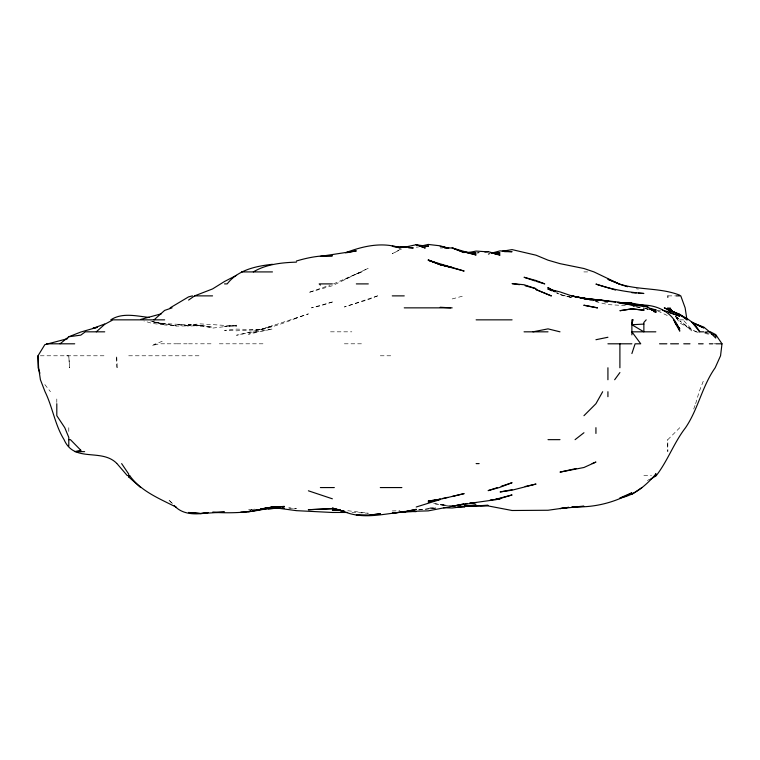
<?xml version="1.0" encoding="UTF-8"?>
<svg xmlns="http://www.w3.org/2000/svg" width="760" height="760" viewBox="0 0 760 760"><rect width="100%" height="100%" fill="white"/><g stroke="black" fill="none" stroke-linecap="round" stroke-linejoin="round"><path stroke-width="0.57" stroke-dasharray="3.8 2.85" d="M695.637 403.712L699.172 391.723L703.769 379.895M693.709 409.013L695.257 404.766M679.801 427.671L667.822 439.651L667.822 451.63L667.508 439.651M647.425 480.681L649.202 479.408M164.635 343.805L159.125 343.805L152.655 345.42L155.382 343.805M152.655 345.42L164.635 340.147M400.928 249.005L392.264 253.745L401.594 249.005M344.346 279.604L368.305 268.261L332.367 285.722L308.398 292.591L330.182 285.057M333.516 283.898L356.326 273.856L362.425 271.918L356.326 273.847M296.419 318.079C277.238 326.135 256.937 331.408 236.512 335.226L260.481 329.526L272.46 325.784L260.481 329.631L236.512 330.819L224.532 330.391L236.512 329.108L260.481 329.707L308.398 313.88L291.441 319.846M490.295 253.517L488.11 254.106L490.295 253.897M452.171 298.937L463.685 295.877M435.831 508.022L417.316 510.055L435.831 508.05L428.212 508.126L435.831 507.794M255.027 509.143L248.501 509.618L251.769 509.551M416.224 247.161L418.409 247.019M392.264 510.919L399.893 510.767M351.966 512.373L368.305 513.209L346.474 510.558M440.192 247.959L442.558 247.959M583.841 271.918L589.522 271.918M668.068 295.877L675.108 295.877M679.801 319.846L683.905 319.846M330.514 331.825L351.87 331.825M704.871 331.825L707.075 331.825M167.162 343.805L176.614 343.805M176.994 343.805L187.083 343.805M188.594 343.805L197.457 343.805M200.573 343.805L212.553 343.805M219.288 343.805L264.908 343.805M344.346 343.805L364.04 343.805M713.792 343.805L715.749 343.805M40.328 355.784L104.728 355.784M128.687 355.784L199.395 355.784M380.285 355.784L392.264 355.784M643.862 475.589L651.491 475.589M288.8 508.05L296.419 508.544L288.8 507.851M625.347 305.596L607.924 304.608L589.408 300.086M452.171 505.505L440.192 504.792L432.563 503.528M595.935 301.387L598.12 301.568M604.656 302.119L607.924 302.394M66.756 355.784L68.789 355.955L69.578 367.764L68.789 355.955M446.728 505.428L440.192 504.792L446.728 506.094M433.656 503.453L447.811 505.343M636.244 288.762L638.419 289.066M698.288 332.348L691.79 330.913L679.801 320.872L691.79 329.716L679.801 322.915L675.564 316.844M656.934 310.337L661.285 311.068M636.5 306.85L642.267 307.857M636.3 306.888L641.82 307.857M704.852 333.44L709.213 334.324M571.976 297.625L559.996 294.566L557.004 292.847L559.996 294.557L571.976 297.445L563.739 295.877L556.006 292.742M644.955 308.417L648.223 309.272M707.038 332.927L704.852 332.329L709.213 333.792M644.955 308.17L648.223 309.101M150.67 320.986L164.635 324.966L176.614 325.888L152.655 321.86C172.434 325.688 192.821 323.095 212.553 327.227L188.594 325.137L200.573 325.517L188.594 326.087L176.614 324.387L188.594 325.907L176.614 326.049L152.655 321.556L164.635 324.748L152.655 323.551L143.934 320.967M704.852 332.291L709.213 333.64M644.955 308.265L648.223 309.491M696.644 331.825L691.79 329.565L683.088 319.846M657.837 311.011L667.822 315.742M675.45 316.074L679.687 319.846L677.312 317.442M172.491 503.471L168.378 499.558L172.491 503.747M675.241 316.416L678.205 319.846L675.621 316.16M44.821 384.541L50.474 391.723M68.789 427.671L68.789 433.115M56.8 398.962L56.8 402.524M377.568 295.877L368.305 299.611L344.346 306.974L377.568 295.877M332.367 301.995L320.378 305.872L311.448 307.857L332.367 301.995M256.424 331.825L248.501 334.21L272.46 328.976L256.424 331.825M479.398 252.672L477.223 252.947L479.398 252.748M236.512 325.223L212.553 328.111L200.573 325.337L188.594 324.757L200.573 323.893L236.512 326.125L224.532 326.325L236.512 325.223M117.278 367.764L116.707 367.194L116.707 355.784L117.278 367.764"/><path stroke-width="1.14" d="M710.381 331.825L715.749 334.609L722 343.805L720.547 355.784L715.179 367.764C702.126 386.166 698.202 409.07 685.577 427.671C673.977 442.577 667.822 460.712 656.288 475.589L654.54 475.589C645.288 485.982 634.02 495.51 619.903 497.981L631.883 492.803C613.595 503.015 592.933 507.956 571.976 506.739L577.419 506.531M631.883 353.562L635.113 343.805L640.746 343.805L631.883 331.825L655.842 331.825M602.67 391.723L595.935 403.712L583.956 415.691M116.707 463.324C101.127 447.792 74.243 463.277 64.078 439.651C54.9 424.887 52.668 407.255 45.049 391.723L40.413 379.743L38.627 367.764L38 355.784L44.821 344.669L67.697 338.637M614.659 379.743L619.903 372.571M140.666 487.568L128.687 476.919L129.666 475.589C141.103 491.511 159.799 498.712 176.614 507.395M654.54 475.589L655.842 473.841L656.288 475.589M646.2 319.846L643.862 322.449L643.862 331.825L631.883 324.738L631.883 334.875M272.46 264.29C255.797 266.18 238.079 269.857 227.183 283.898L224.532 283.898M96.311 331.825L104.728 324.301L113.002 319.846L164.635 319.846M154.071 319.846L164.635 310.403L172.083 307.857M60.059 343.805L68.789 336.765L80.769 332.044L97.099 327.332M575.082 439.651L583.956 432.725M188.594 300.067L194.598 295.877L212.553 288.933L224.532 281.485L236.512 275.32M631.883 494.351L641.962 487.568M170.126 307.857L188.594 296.865L192.47 295.877M649.857 479.617L655.842 475.998L655.842 473.841M253.317 271.918C266.247 264.176 281.656 262.627 296.419 262.124M110.77 319.846C122.417 312.265 136.572 316.131 149.387 317.452M592.154 463.609L595.935 462.042L583.956 467.495L559.996 472.122L576.336 468.502M104.728 323.998L92.748 328.444L97.099 327.38M416.224 507.006L440.192 499.558M532.959 331.825L548.017 328.871L559.996 331.825M501.182 486.315L512.078 482.695L499.272 487.568L488.11 490.627L497.534 487.568M467.419 505.818L464.151 506.863L457.615 507.015M345.43 252.804C362.786 246.135 382.147 241.661 400.349 247.959L392.264 246.326L404.244 247.105L400.947 247.427M467.419 505.685L464.151 506.673L468.512 505.846M440.192 498.969L428.212 502.113L464.151 493.611L452.171 496.508M161.367 313.794L140.666 319.447M491.378 253.222L500.089 250.866L512.078 251.712L504.45 251.645M296.419 261.012C308.085 257.535 320.14 255.208 332.367 255.835L320.378 256.367L356.326 250.895L346.522 252.738M80.769 451.63L80.769 450.205L74.86 451.63L84.635 451.63M525.141 486.514L536.038 484.053L512.078 490.181L500.089 491.948L512.078 489.725M421.676 245.927L428.212 244.454L440.192 245.803L447.193 247.959L443.194 247.133M404.244 247.275L416.224 244.72L425.058 247.959L416.224 244.72M595.935 339.72L607.924 337.26M442.367 498.522L447.811 497.401M467.419 252.766L476.13 251.076L488.11 251.864M404.244 511.879L416.224 509.371L404.244 511.879L392.264 513.209L404.244 511.537L416.224 511.537C392.245 510.596 367.726 521.322 344.346 511.698L332.367 508.05L344.346 511.537L332.367 508.658L308.398 509.713L332.367 508.658L344.346 511.337L332.367 508.82L339.986 509.798M252.852 510.758L272.46 507.319L278.996 507.309M502.274 251.247L512.078 249.612L536.038 255.198L548.017 260.167L559.996 263.644L583.956 268.517L593.978 271.918L619.903 284.326L627.522 286.757M252.852 510.634L272.46 507.452L296.419 510.653L332.367 512.477L347.615 512.458M467.419 505.77L464.151 506.283L488.11 505.922L512.078 510.501L548.017 510.255L568.708 507.347L559.996 508.582L583.956 506.274L579.605 506.445M263.748 508.392L272.46 507.081L284.44 506.445L272.46 507.062L260.481 509.209L272.46 507.081C252.862 512.658 232.778 513.484 212.553 512.297L224.532 512.05L200.573 513.57L188.594 512.487L200.573 513.456L207.109 512.639M208.202 512.601C196.641 514.729 182.495 515.156 174.144 505.428M440.192 499.32L428.212 501.078L438.729 499.558M399.845 247.333L404.244 246.715L413.269 247.959L408.756 247.883M68.789 336.765L80.769 335.141L85.32 331.825L104.728 331.825M484.842 252.006L488.11 251.598L500.089 255.047L494.646 253.973M269.192 507.699L278.996 507.794L272.46 507.319L248.501 511.841M490.219 500.014L493.373 499.671M280.079 508.079L268.099 508.782M495.558 499.434L500.089 498.969L494.693 499.558L512.078 494.95L496.575 499.558L469.594 503.348M469.594 503.196L476.13 502.559L452.171 506.312L464.151 503.937L428.212 510.881L404.244 511.556L411.502 511.537M494.646 253.488L500.089 252.976L491.378 252.766M278.996 508.031L261.563 509.276M465.243 503.642L467.419 503.5M424.945 246.591L428.212 246.383L428.212 244.454M469.594 505.447L476.13 505.077L452.171 507.984L443.46 507.756M631.883 324.738L643.862 324.092M282.264 508.041L284.44 508.203L268.099 508.564M480.491 505.656L488.11 505.353L464.151 506.103L476.13 505.828M471.779 253.166L476.13 253.042L465.243 252.073M240.873 512.059L247.409 511.869M444.486 247.959L452.171 247.959L476.13 254.98L465.243 252.244M241.528 271.918L272.46 271.918M332.367 283.898L319.162 283.898L320.378 285.076M356.326 283.898L368.305 283.898M194.598 295.877L212.553 295.877M392.264 295.877L404.244 295.877M675.934 295.877L680.779 295.877L685.14 307.857L686.954 319.846M404.244 307.857L452.171 307.857M476.13 319.846L512.078 319.846M524.058 331.825L548.017 331.825M692.788 322.99L703.769 327.93L691.79 322.031L699.656 331.825L703.769 331.825M707.227 331.825L709.564 331.825L715.749 338.058L715.749 335.293L711.389 334.106M46.569 343.805L74.708 343.805M607.924 343.805L631.883 343.805M659.547 343.805L666.871 343.805M670.586 343.805L678.5 343.805M683.753 343.805L689.985 343.805M698.535 343.805L703.152 343.805M709.375 343.805L712.747 343.805M716.024 343.805L722 343.805M38 355.784L38.142 367.764L39.909 373.207M68.789 439.651L70.442 439.651L80.769 450.205M548.017 439.651L559.996 439.651M476.13 463.609L479.142 463.609M129.666 475.589L127.271 475.589L116.983 463.609M320.378 487.568L334.324 487.568M380.285 487.568L401.878 487.568M622.079 303.088L631.883 303.212L643.862 305.368L648.033 306.793M619.903 302.774L617.718 302.423L631.883 303.212L619.903 302.66L630.79 303.601M440.192 307.249L450.575 307.857M631.883 292.704L636.244 292.98M638.419 293.123L643.862 293.483C627.608 292.173 611.382 289.408 595.935 284.088L615.543 290.044M595.935 299.953L607.924 300.903L583.956 298.338L571.976 296.01L559.996 291.878L548.017 288.971L552.007 290.814M583.956 298.889L586.14 299.079L583.956 298.509M590.491 299.469L594.852 299.858M643.862 310.213L631.883 308.864L619.903 310.716L631.883 308.854L643.862 310.213L643.862 307.857M416.224 244.815L428.212 246.383M655.842 309.719L649.306 308.854L655.842 309.719L655.842 312.341L653.667 311.524M571.976 295.877C587.67 299.962 603.953 299.991 619.903 302.385C631.807 306.745 646.019 302.698 655.842 312.341M583.956 298.338L588.316 298.993L583.956 298.338L587.223 299.165M615.543 302.157L583.956 298.214L571.976 296.01L582.872 298.281M440.192 246.506L448.78 247.959M519.469 284.687L512.078 283.613L524.058 284.743L536.038 288.686L525.141 285.76M617.718 302.537L619.903 302.917M620.986 303.059L631.883 305.111L643.862 305.681L632.975 305.89C653.115 302.233 673.464 310.374 679.801 331.151L674.567 321.898M632.975 303.915L635.151 304.342M662.378 310.298L667.822 311.591L679.801 316.188L668.914 312.541M620.986 303.173L623.172 303.724M651.491 310.127L655.842 311.267L651.491 310.033M619.903 284.173C639.369 290.32 660.649 287.584 679.801 295.212M332.367 498.807L308.398 490.808M536.038 281.305L544.758 283.898L536.038 280.526L524.058 277.267L534.945 280.934M692.873 322.952L703.769 327.075L709.564 331.825M452.171 247.959L464.151 252.595L452.409 247.959M667.822 309.785L679.801 314.45L687.192 319.846L679.801 314.459L664.316 307.857C677.236 313.956 692.55 318.003 699.656 331.825M619.172 283.898L607.924 279.309L618.972 283.898M670.586 311.22L667.822 309.291L670.367 311.552M670.985 311.058L667.822 307.857L670.795 311.286M675.44 323.475L679.801 328.918L673.408 319.846M672.391 311.543L669.797 307.857L672.362 311.856M121.638 463.609L128.687 474.031L128.687 476.919M667.822 295.877L667.822 297.416M619.903 343.805L619.903 367.764M607.924 367.764L607.924 379.743M607.924 391.723L607.924 396.691M595.935 427.671L595.935 433.447M68.789 446.196L68.789 437.389L64.761 427.671L56.8 415.691L56.8 403.712M632.928 319.846L631.883 324.064L631.883 319.846L632.928 319.846M250.677 511.053L248.501 511.537L250.677 511.147M380.285 513.769L368.305 515.346L356.326 515.128L368.305 515.242L380.285 513.769M339.986 510.226L332.367 510.122L339.986 510.273M597.436 307.857L583.956 305.244L597.436 307.857M593.76 299.81L590.491 299.316L593.76 299.81M452.171 267.529L440.192 264.727L428.212 259.939L440.192 264.623L464.151 271.054L428.212 260.262L440.192 264.623L452.171 267.529M555.636 291.412L548.017 288.971L555.636 291.374M551.228 295.877L536.038 289.57L551.228 295.877M555.009 291.697L548.017 287.688L555.009 291.697"/></g></svg>
